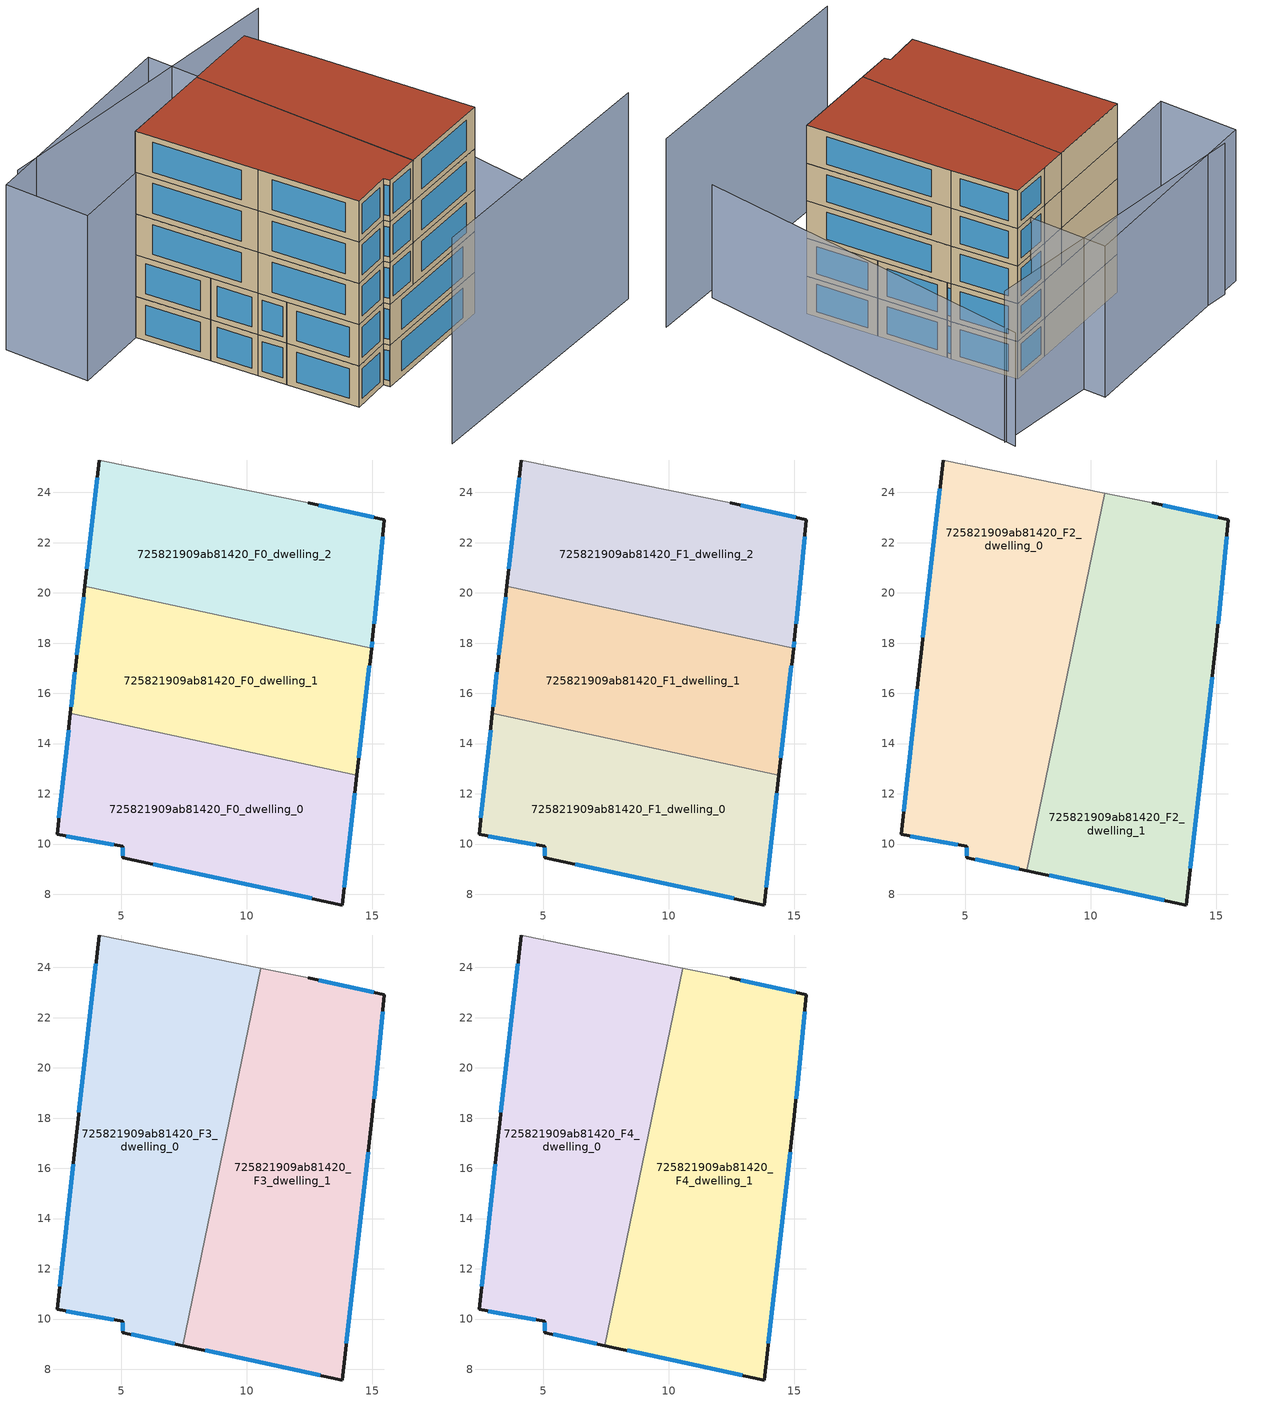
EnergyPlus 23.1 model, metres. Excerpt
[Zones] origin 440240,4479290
725821909ab81420_F0_dwelling_0
 floor ground (EU_floor_Construction): 14.38,12.73 13.79,7.57 5.07,9.46 5.06,9.91 2.45,10.38 2.98,15.2 z0
 wall outside (EU_wall_Construction): 2.98,15.2 2.45,10.38 5.06,9.91 5.07,9.46 13.79,7.57 14.38,12.73 z0:3
 wall to 725821909ab81420_F0_dwelling_1 (EU_wall_Construction): 14.38,12.73 2.98,15.2 z0:3
 window (EU_Window_Construction): 6.28,9.2 12.58,7.84 / 5.06,9.85 5.07,9.53 / 2.81,10.32 4.7,9.97 / 2.9,14.54 2.52,11.05 / 13.87,8.29 14.3,12.02 z0.42:2.58
725821909ab81420_F0_dwelling_1
 floor ground (EU_floor_Construction): 14.96,17.8 14.38,12.73 2.98,15.2 3.19,17.09 3.55,20.27 z0
 wall outside (EU_wall_Construction): 3.55,20.27 3.19,17.09 2.98,15.2 / 14.38,12.73 14.96,17.8 z0:3
 wall to 725821909ab81420_F0_dwelling_2 (EU_wall_Construction): 14.96,17.8 3.55,20.27 z0:3
 window (EU_Window_Construction): 3.16,16.83 3.01,15.47 / 3.5,19.83 3.24,17.53 / 14.46,13.44 14.88,17.09 z0.42:2.58
725821909ab81420_F0_dwelling_2
 floor ground (EU_floor_Construction): 15.47,22.91 15,18.1 14.96,17.8 3.55,20.27 4.12,25.29 12.44,23.58 z0
 wall outside (EU_wall_Construction): 14.96,17.8 15,18.1 15.47,22.91 12.44,23.58 / 4.12,25.29 3.55,20.27 z0:3
 wall adiabatic (EU_wall_Construction): 12.44,23.58 4.12,25.29 z0:3
 window (EU_Window_Construction): 14.97,17.84 14.99,18.06 / 4.04,24.59 3.63,20.97 / 15.05,23 12.86,23.49 / 15.06,18.77 15.41,22.24 z0.42:2.58
725821909ab81420_F1_dwelling_0
 floor to 725821909ab81420_F0_dwelling_0 (EU_floor_Construction): 14.38,12.73 13.79,7.57 5.07,9.46 5.06,9.91 2.45,10.38 2.98,15.2 z3
 wall outside (EU_wall_Construction): 2.98,15.2 2.45,10.38 5.06,9.91 5.07,9.46 13.79,7.57 14.38,12.73 z3:6
 wall to 725821909ab81420_F1_dwelling_1 (EU_wall_Construction): 14.38,12.73 2.98,15.2 z3:6
 window (EU_Window_Construction): 6.28,9.2 12.58,7.84 / 5.06,9.85 5.07,9.53 / 2.81,10.32 4.7,9.97 / 2.9,14.54 2.52,11.05 / 13.87,8.29 14.3,12.02 z3.42:5.58
725821909ab81420_F1_dwelling_1
 floor to 725821909ab81420_F0_dwelling_1 (EU_floor_Construction): 14.96,17.8 14.38,12.73 2.98,15.2 3.19,17.09 3.55,20.27 z3
 wall outside (EU_wall_Construction): 3.55,20.27 3.19,17.09 2.98,15.2 / 14.38,12.73 14.96,17.8 z3:6
 wall to 725821909ab81420_F1_dwelling_2 (EU_wall_Construction): 14.96,17.8 3.55,20.27 z3:6
 window (EU_Window_Construction): 3.16,16.83 3.01,15.47 / 3.5,19.83 3.24,17.53 / 14.46,13.44 14.88,17.09 z3.42:5.58
725821909ab81420_F1_dwelling_2
 floor to 725821909ab81420_F0_dwelling_2 (EU_floor_Construction): 15.47,22.91 15,18.1 14.96,17.8 3.55,20.27 4.12,25.29 12.44,23.58 z3
 wall outside (EU_wall_Construction): 14.96,17.8 15,18.1 15.47,22.91 12.44,23.58 / 4.12,25.29 3.55,20.27 z3:6
 wall adiabatic (EU_wall_Construction): 12.44,23.58 4.12,25.29 z3:6
 window (EU_Window_Construction): 14.97,17.84 14.99,18.06 / 4.04,24.59 3.63,20.97 / 15.05,23 12.86,23.49 / 15.06,18.77 15.41,22.24 z3.42:5.58
725821909ab81420_F2_dwelling_0
 floor to 725821909ab81420_F1_dwelling_2 (EU_floor_Construction): 10.55,23.97 9.52,18.98 3.55,20.27 4.12,25.29 z6
 floor to 725821909ab81420_F1_dwelling_1 (EU_floor_Construction): 9.52,18.98 8.5,14.01 2.98,15.2 3.19,17.09 3.55,20.27 z6
 floor to 725821909ab81420_F1_dwelling_0 (EU_floor_Construction): 8.5,14.01 7.46,8.95 5.07,9.46 5.06,9.91 2.45,10.38 2.98,15.2 z6
 wall outside (EU_wall_Construction): 4.12,25.29 3.19,17.09 2.45,10.38 5.06,9.91 5.07,9.46 7.46,8.95 z6:9
 wall adiabatic (EU_wall_Construction): 10.55,23.97 4.12,25.29 z6:9
 wall to 725821909ab81420_F2_dwelling_1 (EU_wall_Construction): 7.46,8.95 10.55,23.97 z6:9
 window (EU_Window_Construction): 5.4,9.39 7.13,9.02 / 5.06,9.85 5.07,9.53 / 2.81,10.32 4.7,9.97 / 3.08,16.16 2.55,11.32 / 3.99,24.15 3.32,18.23 z6.42:8.58
725821909ab81420_F2_dwelling_1
 floor to 725821909ab81420_F1_dwelling_0 (EU_floor_Construction): 14.38,12.73 13.79,7.57 7.46,8.95 8.5,14.01 z6
 floor to 725821909ab81420_F1_dwelling_2 (EU_floor_Construction): 15.47,22.91 15,18.1 14.96,17.8 9.52,18.98 10.55,23.97 12.44,23.58 z6
 floor to 725821909ab81420_F1_dwelling_1 (EU_floor_Construction): 14.96,17.8 14.38,12.73 8.5,14.01 9.52,18.98 z6
 wall outside (EU_wall_Construction): 7.46,8.95 13.79,7.57 15,18.1 15.47,22.91 12.44,23.58 z6:9
 wall adiabatic (EU_wall_Construction): 12.44,23.58 10.55,23.97 z6:9
 window (EU_Window_Construction): 13.96,9.03 14.83,16.64 / 8.34,8.76 12.91,7.76 / 15.05,23 12.86,23.49 / 15.06,18.77 15.41,22.24 z6.42:8.58
725821909ab81420_F3_dwelling_0
 floor to 725821909ab81420_F2_dwelling_0 (EU_floor_Construction): 10.55,23.97 7.46,8.95 5.07,9.46 5.06,9.91 2.45,10.38 3.19,17.09 4.12,25.29 z9
 wall outside (EU_wall_Construction): 4.12,25.29 3.19,17.09 2.45,10.38 5.06,9.91 5.07,9.46 7.46,8.95 z9:12
 wall adiabatic (EU_wall_Construction): 10.55,23.97 4.12,25.29 z9:12
 wall to 725821909ab81420_F3_dwelling_1 (EU_wall_Construction): 7.46,8.95 10.55,23.97 z9:12
 window (EU_Window_Construction): 5.4,9.39 7.13,9.02 / 5.06,9.85 5.07,9.53 / 2.81,10.32 4.7,9.97 / 3.08,16.16 2.55,11.32 / 3.99,24.15 3.32,18.23 z9.42:11.58
725821909ab81420_F3_dwelling_1
 floor to 725821909ab81420_F2_dwelling_1 (EU_floor_Construction): 15.47,22.91 15,18.1 13.79,7.57 7.46,8.95 10.55,23.97 12.44,23.58 z9
 wall outside (EU_wall_Construction): 7.46,8.95 13.79,7.57 15,18.1 15.47,22.91 12.44,23.58 z9:12
 wall adiabatic (EU_wall_Construction): 12.44,23.58 10.55,23.97 z9:12
 window (EU_Window_Construction): 13.96,9.03 14.83,16.64 / 8.34,8.76 12.91,7.76 / 15.05,23 12.86,23.49 / 15.06,18.77 15.41,22.24 z9.42:11.58
725821909ab81420_F4_dwelling_0
 floor to 725821909ab81420_F3_dwelling_0 (EU_floor_Construction): 10.55,23.97 7.46,8.95 5.07,9.46 5.06,9.91 2.45,10.38 3.19,17.09 4.12,25.29 z12
 wall outside (EU_wall_Construction): 4.12,25.29 3.19,17.09 2.45,10.38 5.06,9.91 5.07,9.46 7.46,8.95 z12:15
 wall adiabatic (EU_wall_Construction): 10.55,23.97 4.12,25.29 z12:15
 wall to 725821909ab81420_F4_dwelling_1 (EU_wall_Construction): 7.46,8.95 10.55,23.97 z12:15
 window (EU_Window_Construction): 5.4,9.39 7.13,9.02 / 5.06,9.85 5.07,9.53 / 2.81,10.32 4.7,9.97 / 3.08,16.16 2.55,11.32 / 3.99,24.15 3.32,18.23 z12.42:14.58
 roof outside (EU_roof_Construction): 7.46,8.95 10.55,23.97 4.12,25.29 3.19,17.09 2.45,10.38 5.06,9.91 5.07,9.46 z15
725821909ab81420_F4_dwelling_1
 floor to 725821909ab81420_F3_dwelling_1 (EU_floor_Construction): 15.47,22.91 15,18.1 13.79,7.57 7.46,8.95 10.55,23.97 12.44,23.58 z12
 wall outside (EU_wall_Construction): 7.46,8.95 13.79,7.57 15,18.1 15.47,22.91 12.44,23.58 z12:15
 wall adiabatic (EU_wall_Construction): 12.44,23.58 10.55,23.97 z12:15
 window (EU_Window_Construction): 13.96,9.03 14.83,16.64 / 8.34,8.76 12.91,7.76 / 15.05,23 12.86,23.49 / 15.06,18.77 15.41,22.24 z12.42:14.58
 roof outside (EU_roof_Construction): 13.79,7.57 15,18.1 15.47,22.91 12.44,23.58 10.55,23.97 7.46,8.95 z15
shading: 1.05,3.9 18.54,-0.29 z0:15; 14.41,1.25 22.37,25.51 z0:9; 22.25,24.72 1.74,31.83 / 14.07,23.25 -1.03,26.28 / -1.03,26.28 0.1,31.93 / 0.1,31.93 15.2,28.89 / 15.2,28.89 14.07,23.25 z0:12
[Building]
EU S2 Campaign: North Axis=0; Terrain=City; Solar Distribution=FullExterior
[Site:Location]
Madrid: Latitude=40.5; Longitude=-3.5; Time Zone=1; Elevation=609
[SizingPeriod:WeatherFileDays]
AnnualSizingPeriod: Begin Month=1; Begin Day of Month=1; End Month=12; End Day of Month=31; Day of Week for Start Day=Monday; Use Weather File Daylight Saving Period=No; Use Weather File Rain and Snow Indicators=No
[MATERIAL]
EU_InternalMass_Material: Roughness=MediumRough; Thickness=0.1; Conductivity=1; Density=1800; Specific Heat=900; Thermal Absorptance=0.9; Solar Absorptance=0.7; Visible Absorptance=0.7
[MATERIAL:NOMASS] Roughness=MediumRough; Thermal Absorptance=0.9; Solar Absorptance=0.7; Visible Absorptance=0.7
Name | Thermal Resistance
EU_wall_NoMass | 1.60022
EU_roof_NoMass | 1.57597
EU_floor_NoMass | 0.470652
[WINDOWMATERIAL:SIMPLEGLAZINGSYSTEM]
EU_Window_SimpleGlazing: UFactor=3.28802; Solar Heat Gain Coefficient=0.85; Visible Transmittance=0.85
[CONSTRUCTION]
EU_wall_Construction: EU_wall_NoMass
EU_roof_Construction: EU_roof_NoMass
EU_floor_Construction: EU_floor_NoMass
EU_InternalMass_Construction: EU_InternalMass_Material
EU_Window_Construction: EU_Window_SimpleGlazing
[ZONE] Type=1; Multiplier=1; Ceiling Height=autocalculate; Floor Area=autocalculate; Part of Total Floor Area=Yes
Name | Volume
725821909ab81420_F0_dwelling_0; 725821909ab81420_F1_dwelling_0 | 177.631
725821909ab81420_F2_dwelling_0; 725821909ab81420_F3_dwelling_0; 725821909ab81420_F4_dwelling_0 | 266.459
725821909ab81420_F0_dwelling_1; 725821909ab81420_F1_dwelling_1 | 177.653
725821909ab81420_F2_dwelling_1; 725821909ab81420_F3_dwelling_1; 725821909ab81420_F4_dwelling_1 | 266.456
725821909ab81420_F0_dwelling_2; 725821909ab81420_F1_dwelling_2 | 177.65
[INTERNALMASS] Construction=EU_InternalMass_Construction
Name | Zone or ZoneList | Surface Area
725821909ab81420_F0_dwelling_0_EU_InternalMass | 725821909ab81420_F0_dwelling_0 | 59.2103
725821909ab81420_F0_dwelling_1_EU_InternalMass | 725821909ab81420_F0_dwelling_1 | 59.218
725821909ab81420_F0_dwelling_2_EU_InternalMass | 725821909ab81420_F0_dwelling_2 | 59.2165
725821909ab81420_F1_dwelling_0_EU_InternalMass | 725821909ab81420_F1_dwelling_0 | 59.2103
725821909ab81420_F1_dwelling_1_EU_InternalMass | 725821909ab81420_F1_dwelling_1 | 59.218
725821909ab81420_F1_dwelling_2_EU_InternalMass | 725821909ab81420_F1_dwelling_2 | 59.2165
725821909ab81420_F2_dwelling_0_EU_InternalMass | 725821909ab81420_F2_dwelling_0 | 88.8201
725821909ab81420_F2_dwelling_1_EU_InternalMass | 725821909ab81420_F2_dwelling_1 | 88.8188
725821909ab81420_F3_dwelling_0_EU_InternalMass | 725821909ab81420_F3_dwelling_0 | 88.8201
725821909ab81420_F3_dwelling_1_EU_InternalMass | 725821909ab81420_F3_dwelling_1 | 88.8188
725821909ab81420_F4_dwelling_0_EU_InternalMass | 725821909ab81420_F4_dwelling_0 | 88.8201
725821909ab81420_F4_dwelling_1_EU_InternalMass | 725821909ab81420_F4_dwelling_1 | 88.8188
[OTHEREQUIPMENT] Fuel Type=Electricity; Design Level Calculation Method=Watts/Area; Power per Zone Floor Area=1; Fraction Latent=0; Fraction Radiant=0; Fraction Lost=0; Carbon Dioxide Generation Rate=0; EndUse Subcategory=EU_Step8_InternalGains
Name | Zone or ZoneList or Space or SpaceList | Schedule
EU_Step8_InternalGain_725821909ab81420_F0_dwelling_0_f000 | 725821909ab81420_F0_dwelling_0 | EU_Step8_GainSchedule_725821909ab81420_F0_dwelling_0_f000
EU_Step8_InternalGain_725821909ab81420_F0_dwelling_1_f000 | 725821909ab81420_F0_dwelling_1 | EU_Step8_GainSchedule_725821909ab81420_F0_dwelling_1_f000
EU_Step8_InternalGain_725821909ab81420_F0_dwelling_2_f000 | 725821909ab81420_F0_dwelling_2 | EU_Step8_GainSchedule_725821909ab81420_F0_dwelling_2_f000
EU_Step8_InternalGain_725821909ab81420_F1_dwelling_0_f000 | 725821909ab81420_F1_dwelling_0 | EU_Step8_GainSchedule_725821909ab81420_F1_dwelling_0_f000
EU_Step8_InternalGain_725821909ab81420_F1_dwelling_1_f000 | 725821909ab81420_F1_dwelling_1 | EU_Step8_GainSchedule_725821909ab81420_F1_dwelling_1_f000
EU_Step8_InternalGain_725821909ab81420_F1_dwelling_2_f000 | 725821909ab81420_F1_dwelling_2 | EU_Step8_GainSchedule_725821909ab81420_F1_dwelling_2_f000
EU_Step8_InternalGain_725821909ab81420_F2_dwelling_0_f000 | 725821909ab81420_F2_dwelling_0 | EU_Step8_GainSchedule_725821909ab81420_F2_dwelling_0_f000
EU_Step8_InternalGain_725821909ab81420_F2_dwelling_1_f000 | 725821909ab81420_F2_dwelling_1 | EU_Step8_GainSchedule_725821909ab81420_F2_dwelling_1_f000
EU_Step8_InternalGain_725821909ab81420_F3_dwelling_0_f000 | 725821909ab81420_F3_dwelling_0 | EU_Step8_GainSchedule_725821909ab81420_F3_dwelling_0_f000
EU_Step8_InternalGain_725821909ab81420_F3_dwelling_1_f000 | 725821909ab81420_F3_dwelling_1 | EU_Step8_GainSchedule_725821909ab81420_F3_dwelling_1_f000
EU_Step8_InternalGain_725821909ab81420_F4_dwelling_0_f000 | 725821909ab81420_F4_dwelling_0 | EU_Step8_GainSchedule_725821909ab81420_F4_dwelling_0_f000
EU_Step8_InternalGain_725821909ab81420_F4_dwelling_1_f000 | 725821909ab81420_F4_dwelling_1 | EU_Step8_GainSchedule_725821909ab81420_F4_dwelling_1_f000
[ZONEVENTILATION:DESIGNFLOWRATE] Schedule=EU_AlwaysOn; Design Flow Rate Calculation Method=AirChanges/Hour; Air Changes per Hour=0.480704; Ventilation Type=Natural; Fan Pressure Rise=0; Fan Total Efficiency=1; Constant Term Coefficient=1; Temperature Term Coefficient=0; Velocity Term Coefficient=0; Velocity Squared Term Coefficient=0; Minimum Indoor Temperature=-100; Maximum Indoor Temperature=100; Delta Temperature=-100; Minimum Outdoor Temperature=-100; Maximum Outdoor Temperature=100; Maximum Wind Speed=40
Name | Zone or ZoneList or Space or SpaceList
EU_ConstantAir_725821909ab81420_F0_dwelling_0 | 725821909ab81420_F0_dwelling_0
EU_ConstantAir_725821909ab81420_F0_dwelling_1 | 725821909ab81420_F0_dwelling_1
EU_ConstantAir_725821909ab81420_F0_dwelling_2 | 725821909ab81420_F0_dwelling_2
EU_ConstantAir_725821909ab81420_F1_dwelling_0 | 725821909ab81420_F1_dwelling_0
EU_ConstantAir_725821909ab81420_F1_dwelling_1 | 725821909ab81420_F1_dwelling_1
EU_ConstantAir_725821909ab81420_F1_dwelling_2 | 725821909ab81420_F1_dwelling_2
EU_ConstantAir_725821909ab81420_F2_dwelling_0 | 725821909ab81420_F2_dwelling_0
EU_ConstantAir_725821909ab81420_F2_dwelling_1 | 725821909ab81420_F2_dwelling_1
EU_ConstantAir_725821909ab81420_F3_dwelling_0 | 725821909ab81420_F3_dwelling_0
EU_ConstantAir_725821909ab81420_F3_dwelling_1 | 725821909ab81420_F3_dwelling_1
EU_ConstantAir_725821909ab81420_F4_dwelling_0 | 725821909ab81420_F4_dwelling_0
EU_ConstantAir_725821909ab81420_F4_dwelling_1 | 725821909ab81420_F4_dwelling_1
[HVACTEMPLATE:THERMOSTAT] Constant Heating Setpoint=20; Constant Cooling Setpoint=50
EU_HeatOnly_725821909ab81420_F0_dwelling_0; EU_HeatOnly_725821909ab81420_F0_dwelling_1; EU_HeatOnly_725821909ab81420_F0_dwelling_2; EU_HeatOnly_725821909ab81420_F1_dwelling_0; EU_HeatOnly_725821909ab81420_F1_dwelling_1; EU_HeatOnly_725821909ab81420_F1_dwelling_2; EU_HeatOnly_725821909ab81420_F2_dwelling_0; EU_HeatOnly_725821909ab81420_F2_dwelling_1; EU_HeatOnly_725821909ab81420_F3_dwelling_0; EU_HeatOnly_725821909ab81420_F3_dwelling_1; EU_HeatOnly_725821909ab81420_F4_dwelling_0; EU_HeatOnly_725821909ab81420_F4_dwelling_1
[HVACTEMPLATE:ZONE:IDEALLOADSAIRSYSTEM] System Availability Schedule=EU_AlwaysOn; Maximum Heating Supply Air Temperature=50; Minimum Cooling Supply Air Temperature=13; Maximum Heating Supply Air Humidity Ratio=0.0156; Minimum Cooling Supply Air Humidity Ratio=0.0077; Heating Limit=NoLimit; Cooling Limit=NoLimit; Heating Availability Schedule=EU_AlwaysOn; Cooling Availability Schedule=EU_CoolingOff; Dehumidification Control Type=ConstantSensibleHeatRatio; Cooling Sensible Heat Ratio=0.7; Dehumidification Setpoint=60; Humidification Control Type=None; Humidification Setpoint=30; Outdoor Air Method=None; Outdoor Air Flow Rate per Person=0.00944; Outdoor Air Flow Rate per Zone Floor Area=0; Outdoor Air Flow Rate per Zone=0; Demand Controlled Ventilation Type=None; Outdoor Air Economizer Type=NoEconomizer; Heat Recovery Type=None; Sensible Heat Recovery Effectiveness=0.7; Latent Heat Recovery Effectiveness=0.65
Name | Template Thermostat
725821909ab81420_F0_dwelling_0 | EU_HeatOnly_725821909ab81420_F0_dwelling_0
725821909ab81420_F0_dwelling_1 | EU_HeatOnly_725821909ab81420_F0_dwelling_1
725821909ab81420_F0_dwelling_2 | EU_HeatOnly_725821909ab81420_F0_dwelling_2
725821909ab81420_F1_dwelling_0 | EU_HeatOnly_725821909ab81420_F1_dwelling_0
725821909ab81420_F1_dwelling_1 | EU_HeatOnly_725821909ab81420_F1_dwelling_1
725821909ab81420_F1_dwelling_2 | EU_HeatOnly_725821909ab81420_F1_dwelling_2
725821909ab81420_F2_dwelling_0 | EU_HeatOnly_725821909ab81420_F2_dwelling_0
725821909ab81420_F2_dwelling_1 | EU_HeatOnly_725821909ab81420_F2_dwelling_1
725821909ab81420_F3_dwelling_0 | EU_HeatOnly_725821909ab81420_F3_dwelling_0
725821909ab81420_F3_dwelling_1 | EU_HeatOnly_725821909ab81420_F3_dwelling_1
725821909ab81420_F4_dwelling_0 | EU_HeatOnly_725821909ab81420_F4_dwelling_0
725821909ab81420_F4_dwelling_1 | EU_HeatOnly_725821909ab81420_F4_dwelling_1
[SIZING:ZONE] Zone Cooling Design Supply Air Temperature Input Method=SupplyAirTemperature; Zone Cooling Design Supply Air Temperature=13; Zone Heating Design Supply Air Temperature Input Method=SupplyAirTemperature; Zone Heating Design Supply Air Temperature=50; Zone Cooling Design Supply Air Humidity Ratio=0.008; Zone Heating Design Supply Air Humidity Ratio=0.008; Cooling Design Air Flow Method=DesignDay; Cooling Design Air Flow Rate=0; Cooling Minimum Air Flow per Zone Floor Area=0.000762; Cooling Minimum Air Flow=0; Cooling Minimum Air Flow Fraction=0.2; Heating Design Air Flow Method=DesignDay; Heating Design Air Flow Rate=0; Heating Maximum Air Flow per Zone Floor Area=0.002032; Heating Maximum Air Flow=0.141576; Heating Maximum Air Flow Fraction=0.3; Account for Dedicated Outdoor Air System=No; Dedicated Outdoor Air System Control Strategy=NeutralSupplyAir; Dedicated Outdoor Air Low Setpoint Temperature for Design=autosize; Dedicated Outdoor Air High Setpoint Temperature for Design=autosize; Zone Load Sizing Method=Sensible Load Only No Latent Load; Zone Latent Cooling Design Supply Air Humidity Ratio Input Method=HumidityRatioDifference; Zone Cooling Design Supply Air Humidity Ratio Difference=0.005; Zone Latent Heating Design Supply Air Humidity Ratio Input Method=HumidityRatioDifference; Zone Humidification Design Supply Air Humidity Ratio Difference=0.005
725821909ab81420_F0_dwelling_0; 725821909ab81420_F0_dwelling_1; 725821909ab81420_F0_dwelling_2; 725821909ab81420_F1_dwelling_0; 725821909ab81420_F1_dwelling_1; 725821909ab81420_F1_dwelling_2; 725821909ab81420_F2_dwelling_0; 725821909ab81420_F2_dwelling_1; 725821909ab81420_F3_dwelling_0; 725821909ab81420_F3_dwelling_1; 725821909ab81420_F4_dwelling_0; 725821909ab81420_F4_dwelling_1
[SCHEDULE:CONSTANT]
Name | Hourly Value
EU_AlwaysOn | 1
EU_CoolingOff | 0
[SCHEDULE:FILE] Column Number=1; Rows to Skip at Top=0; Number of Hours of Data=8760; Column Separator=Comma; Interpolate to Timestep=No; Minutes per Item=60; Adjust Schedule for Daylight Savings=Yes
Name | File
EU_Step8_GainSchedule_725821909ab81420_F0_dwelling_0_f000 | ../../schedules/725821909ab81420/725821909ab81420_F0_dwelling_0_f000_gain.csv
EU_Step8_GainSchedule_725821909ab81420_F0_dwelling_1_f000 | ../../schedules/725821909ab81420/725821909ab81420_F0_dwelling_1_f000_gain.csv
EU_Step8_GainSchedule_725821909ab81420_F0_dwelling_2_f000 | ../../schedules/725821909ab81420/725821909ab81420_F0_dwelling_2_f000_gain.csv
EU_Step8_GainSchedule_725821909ab81420_F1_dwelling_0_f000 | ../../schedules/725821909ab81420/725821909ab81420_F1_dwelling_0_f000_gain.csv
EU_Step8_GainSchedule_725821909ab81420_F1_dwelling_1_f000 | ../../schedules/725821909ab81420/725821909ab81420_F1_dwelling_1_f000_gain.csv
EU_Step8_GainSchedule_725821909ab81420_F1_dwelling_2_f000 | ../../schedules/725821909ab81420/725821909ab81420_F1_dwelling_2_f000_gain.csv
EU_Step8_GainSchedule_725821909ab81420_F2_dwelling_0_f000 | ../../schedules/725821909ab81420/725821909ab81420_F2_dwelling_0_f000_gain.csv
EU_Step8_GainSchedule_725821909ab81420_F2_dwelling_1_f000 | ../../schedules/725821909ab81420/725821909ab81420_F2_dwelling_1_f000_gain.csv
EU_Step8_GainSchedule_725821909ab81420_F3_dwelling_0_f000 | ../../schedules/725821909ab81420/725821909ab81420_F3_dwelling_0_f000_gain.csv
EU_Step8_GainSchedule_725821909ab81420_F3_dwelling_1_f000 | ../../schedules/725821909ab81420/725821909ab81420_F3_dwelling_1_f000_gain.csv
EU_Step8_GainSchedule_725821909ab81420_F4_dwelling_0_f000 | ../../schedules/725821909ab81420/725821909ab81420_F4_dwelling_0_f000_gain.csv
EU_Step8_GainSchedule_725821909ab81420_F4_dwelling_1_f000 | ../../schedules/725821909ab81420/725821909ab81420_F4_dwelling_1_f000_gain.csv
